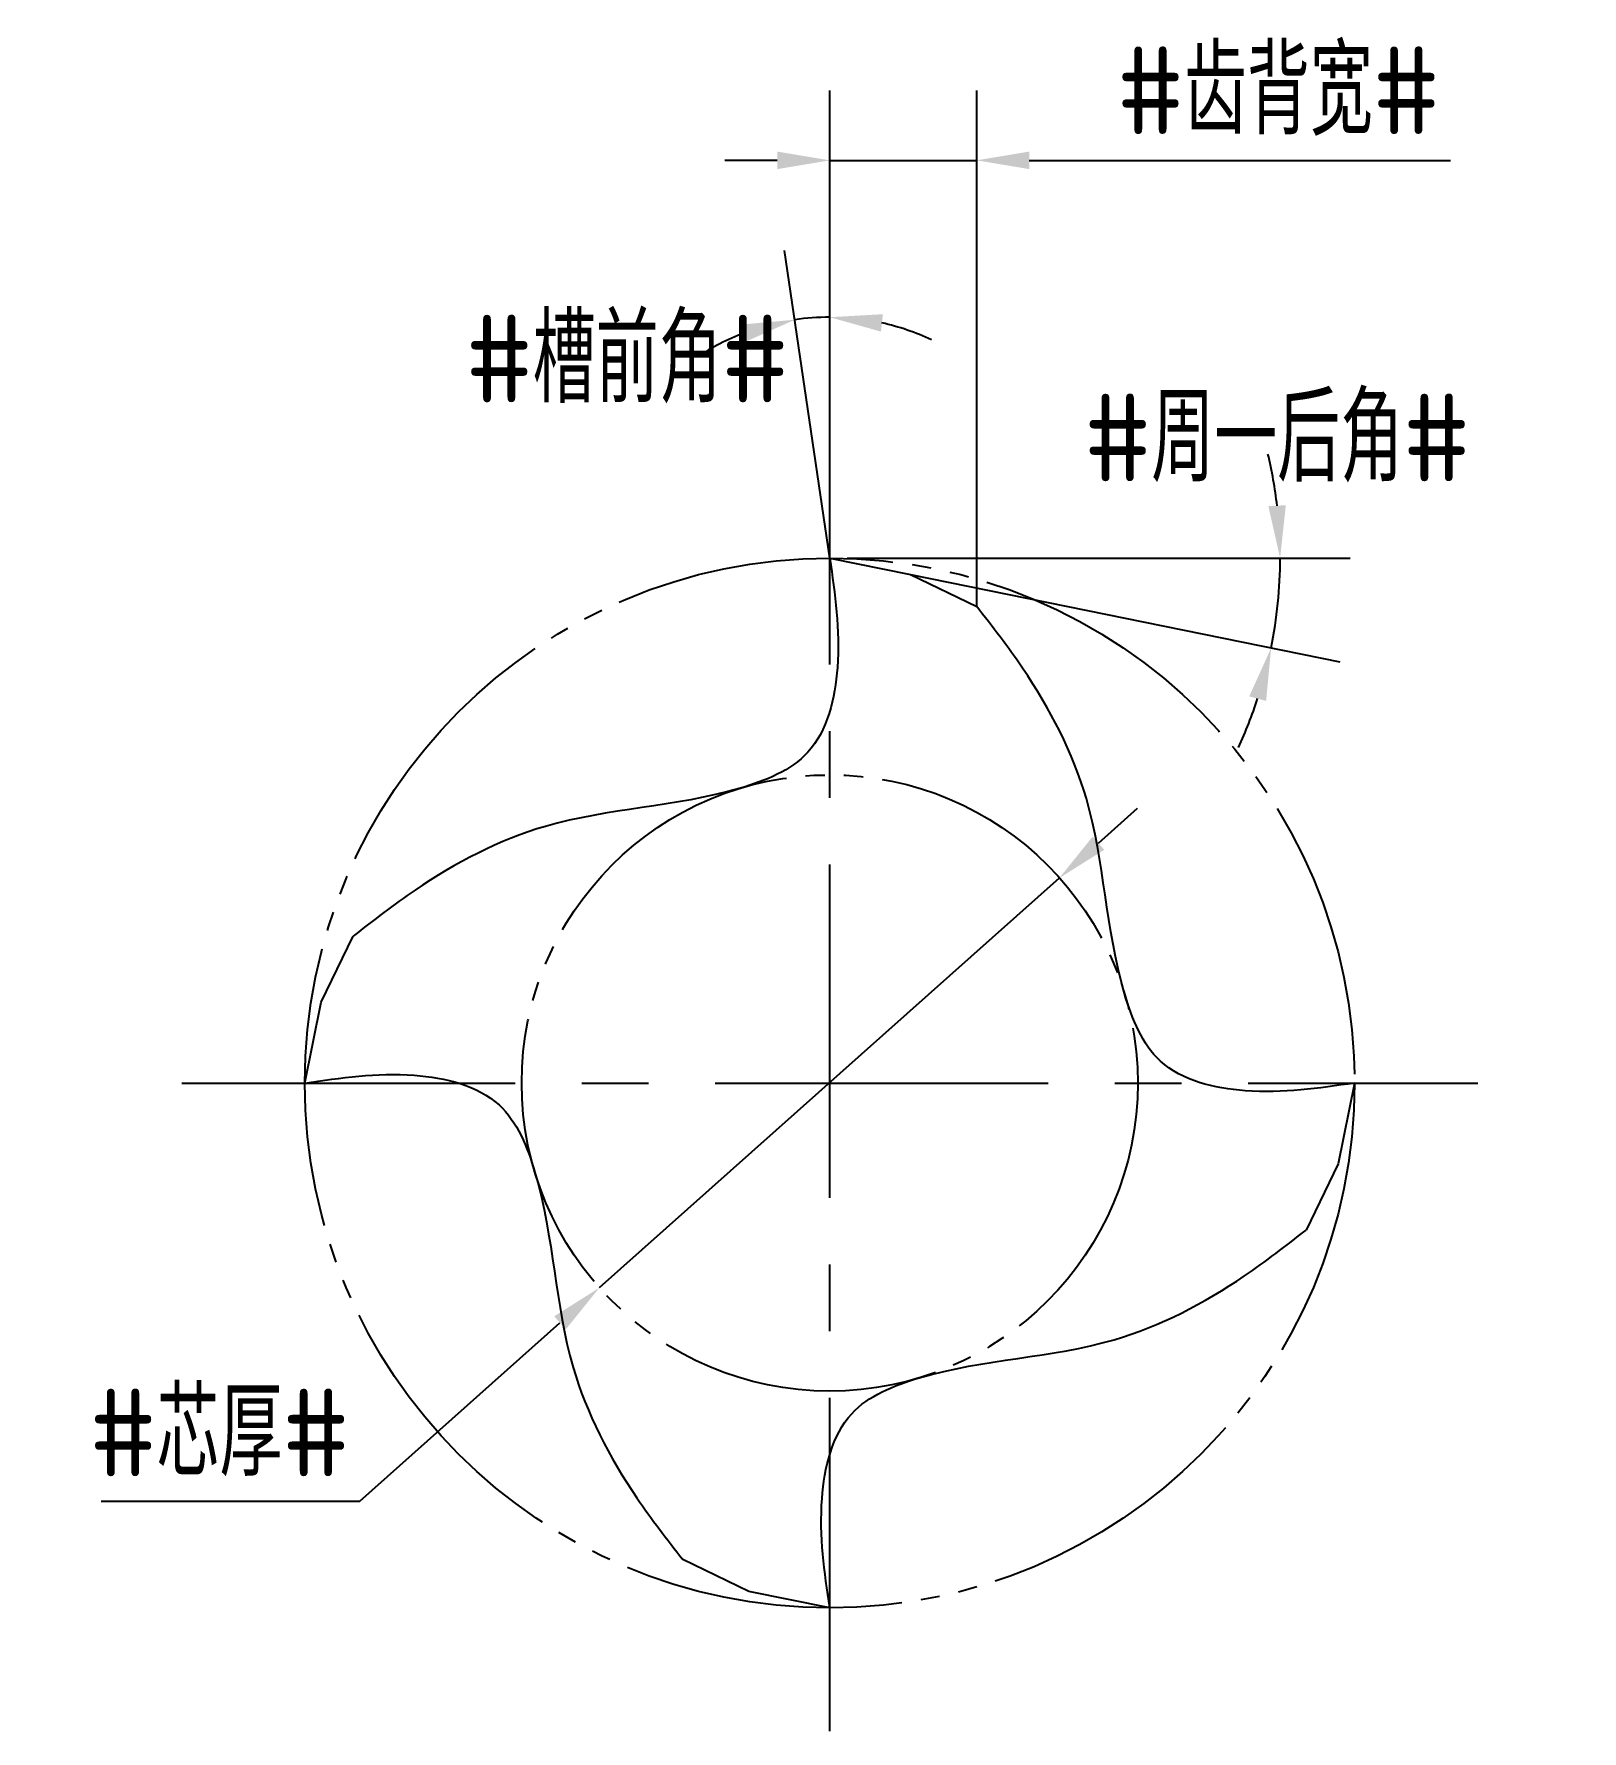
# Model space of a CAD drawing. Header units: millimetres. Extents: x 297.1 to 341.4, y 348.8 to 397.3.
import ezdxf

# ---------------------------------------------------------------- set-up
doc = ezdxf.new("R2010")
doc.units = ezdxf.units.MM
for name, pattern in [('ACAD_ISO04W100', [30, 24, -3, 0, -3]), ('CENTER', [50.8, 31.75, -6.35, 6.35, -6.35]), ('JIS_09_08', [10.75, 8, -0.55, 0.55, -0.55, 0.55, -0.55])]:
    doc.linetypes.add(name, pattern=pattern)
for name, color, linetype in [('中心线', 2, 'ACAD_ISO04W100'), ('标注', 7, 'Continuous'), ('虚线轮廓', 1, 'Continuous'), ('轮廓', 4, 'Continuous')]:
    doc.layers.add(name, color=color, linetype=linetype)
doc.styles.add('CFST0', font='gbenor.shx', dxfattribs={"bigfont": 'gbcbig.shx'})
doc.dimstyles.new('TYToolDesignC1-1', dxfattribs={"dimtxt": 2.5, "dimasz": 1.5, "dimexe": 2, "dimexo": 0, "dimtad": 1, "dimtoh": 1, "dimdec": 3, "dimdsep": 46, "dimtxsty": 'CFST0', "dimcen": 2.502, "dimclrd": 3, "dimclre": 3, "dimclrt": 3, "dimazin": 2, "dimtfac": 1, "dimtdec": 3, "dimtmove": 0, "dimatfit": 3, "dimfxl": 1, "dimarcsym": 0})

# ---------------------------------------------------------------- blocks, each defined once
blk = doc.blocks.new('*D6')
at = {"layer": 'Defpoints', "color": 0, "transparency": 16777216}
for p in [(326.439, 373.18), (313.291, 361.47)]:
    blk.add_point(p, dxfattribs=at)
at = {"layer": '标注', "color": 3, "lineweight": -2, "transparency": 16777216}
for p, q in [((327.56, 374.178), (328.68, 375.175)), ((326.439, 373.18), (313.291, 361.47)), ((306.447, 355.374), (312.171, 360.472)), ((299.057, 355.374), (306.447, 355.374))]:
    blk.add_line(p, q, dxfattribs=at)
at = {"layer": '标注', "color": 3, "transparency": 16777216}
for points in [[(327.393, 374.364), (327.726, 373.991), (326.439, 373.18)], [(312.005, 360.659), (312.337, 360.286), (313.291, 361.47)]]:
    blk.add_solid(points, dxfattribs=at)
at = {"layer": '标注', "color": 3, "transparency": 16777216, "insert": (302.44, 357.332), "char_height": 2.5, "attachment_point": 5, "style": 'CFST0'}
blk.add_mtext('#芯厚#', dxfattribs=at)
blk = doc.blocks.new('*D5')
at = {"layer": 'Defpoints', "color": 0, "transparency": 16777216}
for p in [(319.546, 389.201), (319.88, 382.325), (319.88, 382.325), (319.88, 381.385), (320.14, 380.555)]:
    blk.add_point(p, dxfattribs=at)
at = {"layer": '标注', "color": 3, "lineweight": -2, "transparency": 16777216}
for q in [(318.589, 391.115), (319.88, 391.209)]:
    blk.add_line((319.88, 382.325), q, dxfattribs=at)
for start, end in [(90, 98.3566), (64.9816, 77.4908), (110.8658, 123.375)]:
    blk.add_arc((319.88, 382.325), 6.884, start, end, dxfattribs=at)
at = {"layer": '标注', "color": 3, "transparency": 16777216}
for points in [[(317.365, 389), (317.491, 388.516), (318.88, 389.136)], [(321.344, 388.797), (321.399, 389.294), (319.88, 389.209)]]:
    blk.add_solid(points, dxfattribs=at)
at = {"layer": '标注', "color": 3, "transparency": 16777216, "insert": (314.091, 388.008), "char_height": 2.5, "attachment_point": 5, "style": 'CFST0'}
blk.add_mtext('#槽前角#', dxfattribs=at)
blk = doc.blocks.new('*D3')
at = {"layer": 'Defpoints', "color": 0, "transparency": 16777216}
for p in [(319.88, 382.325), (319.88, 382.325), (320.38, 382.325), (322.19, 381.855), (332.638, 380.608)]:
    blk.add_point(p, dxfattribs=at)
at = {"layer": '标注', "color": 3, "lineweight": -2, "transparency": 16777216}
for p, q in [((320.38, 382.325), (334.753, 382.325)), ((322.19, 381.855), (334.455, 379.36))]:
    blk.add_line(p, q, dxfattribs=at)
for start, end in [(6.6801, 13.3601), (348.4994, 360), (335.1393, 341.8193)]:
    blk.add_arc((319.88, 382.325), 12.873, start, end, dxfattribs=at)
at = {"layer": '标注', "color": 3, "transparency": 16777216}
for points in [[(332.915, 383.837), (332.416, 383.808), (332.753, 382.325)], [(331.869, 378.373), (332.352, 378.244), (332.495, 379.758)]]:
    blk.add_solid(points, dxfattribs=at)
at = {"layer": '标注', "color": 3, "transparency": 16777216, "insert": (332.668, 385.752), "char_height": 2.5, "attachment_point": 5, "style": 'CFST0'}
blk.add_mtext('#周一后角#', dxfattribs=at)
blk = doc.blocks.new('*D4')
at = {"layer": 'Defpoints', "color": 0, "transparency": 16777216}
for p in [(324.08, 393.691), (319.88, 382.325), (324.08, 380.945)]:
    blk.add_point(p, dxfattribs=at)
at = {"layer": '标注', "color": 3, "lineweight": -2, "transparency": 16777216}
for p, q in [((319.88, 382.325), (319.88, 395.691)), ((324.08, 380.945), (324.08, 395.691)), ((318.38, 393.691), (316.88, 393.691)), ((319.88, 393.691), (324.08, 393.691)), ((325.58, 393.691), (337.62, 393.691))]:
    blk.add_line(p, q, dxfattribs=at)
at = {"layer": '标注', "color": 3, "transparency": 16777216}
for points in [[(318.38, 393.941), (318.38, 393.441), (319.88, 393.691)], [(325.58, 393.941), (325.58, 393.441), (324.08, 393.691)]]:
    blk.add_solid(points, dxfattribs=at)
at = {"layer": '标注', "color": 3, "transparency": 16777216, "insert": (332.703, 395.663), "char_height": 2.5, "attachment_point": 5, "style": 'CFST0'}
blk.add_mtext('#齿背宽#', dxfattribs=at)

msp = doc.modelspace()

# ---------------------------------------------------------------- linework, layer by layer
at = {"layer": '中心线', "linetype": 'CENTER', "ltscale": 0.3}
for p, q in [((319.8803, 348.807), (319.8803, 385.8431)), ((301.3623, 367.325), (338.3983, 367.325))]:
    msp.add_line(p, q, dxfattribs=at)
at = {"layer": '虚线轮廓', "color": 7, "linetype": 'JIS_09_08'}
for radius in [15, 8.8047]:
    msp.add_circle((319.8803, 367.325), radius, dxfattribs=at)
at = {"layer": '轮廓', "linetype": 'Continuous'}
for p, q in [((319.8803, 382.325), (322.1912, 381.8571)), ((322.1912, 381.8571), (324.0803, 380.9425)), ((305.3482, 369.636), (306.2629, 371.525)), ((304.8803, 367.325), (305.3482, 369.636)), ((334.8803, 367.325), (334.4124, 365.0141)), ((334.4124, 365.0141), (333.4977, 363.125)), ((317.5693, 352.7929), (315.6803, 353.7076)), ((317.5693, 352.7929), (315.6803, 353.7076)), ((319.8803, 352.325), (317.5693, 352.7929)), ((319.8803, 352.325), (317.5693, 352.7929))]:
    msp.add_line(p, q, dxfattribs=at)
at = {"layer": '轮廓'}
for points in [[(319.8803, 382.325), (320.1003, 379.2001), (319.2527, 376.7761), (317.3254, 375.7509), (311.7546, 374.6595), (308.0275, 372.8378), (306.2629, 371.525)], [(334.8803, 367.325), (331.7553, 367.105), (329.3313, 367.9526), (328.3061, 369.8799), (327.2147, 375.4508), (325.393, 379.1778), (324.0803, 380.9425)], [(304.8803, 367.325), (308.0053, 367.5451), (310.4292, 366.6974), (311.4545, 364.7702), (312.5459, 359.1993), (314.3676, 355.4723), (315.6803, 353.7076)], [(319.8803, 352.325), (319.6602, 355.45), (320.5079, 357.874), (322.4351, 358.8992), (328.006, 359.9906), (331.7331, 361.8123), (333.4977, 363.125)]]:
    msp.add_spline(points, degree=3, dxfattribs=at)

# ---------------------------------------------------------------- dimensions: what is measured, and where the dimension line sits
at = {"layer": '标注'}
dim = msp.add_linear_dim(base=(324.0803, 393.6913), p1=(319.8803, 382.325), p2=(324.0803, 380.945), text='#齿背宽#', dimstyle='TYToolDesignC1-1', dxfattribs=at)
dim.commit()
dim.dimension.update_dxf_attribs({"geometry": '*D4', "text_midpoint": (332.7028, 393.6913), "dimtype": 160})
for base, line1, line2, text, picture, middle in [((319.5457, 389.201), ((319.8803, 382.325), (319.8803, 381.385)), ((319.8803, 382.325), (320.1403, 380.555)), '#槽前角#', '*D5', (314.091, 386.05)), ((332.6382, 380.6076), ((319.8803, 382.325), (322.1903, 381.855)), ((319.8803, 382.325), (320.3803, 382.325)), '#周一后角#', '*D3', (332.6676, 383.8083))]:
    dim = msp.add_angular_dim_2l(base=base, line1=line1, line2=line2, text=text, dimstyle='TYToolDesignC1-1', dxfattribs=at)
    dim.commit()
    dim.dimension.update_dxf_attribs({"geometry": picture, "text_midpoint": middle, "dimtype": 162})
dim = msp.add_diameter_dim_2p(p1=(326.4394, 373.1801), p2=(313.2912, 361.4699), text='#芯厚#', dimstyle='TYToolDesignC1-1', dxfattribs=at)
dim.commit()
dim.dimension.update_dxf_attribs({"geometry": '*D6', "text_midpoint": (302.4396, 355.3742), "dimtype": 163})

doc.saveas('drawing.dxf')
